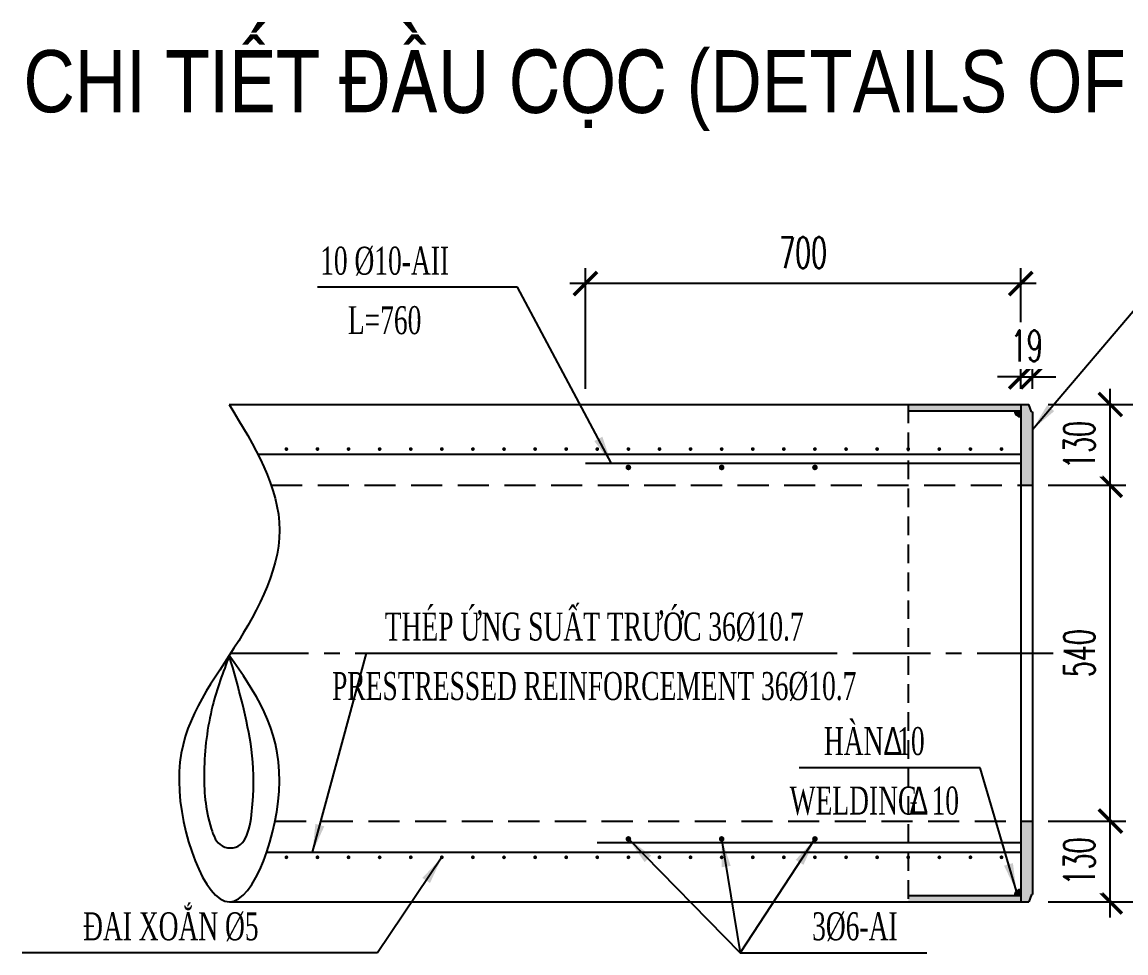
# Model space of a CAD drawing. Extents: x -687 to 808890, y -259 to 107959.
# Drawn here: x 798159 to 799934, y 91282 to 92780 of the extents above; entities that cross this region are included whole.
import ezdxf
from ezdxf.enums import TextEntityAlignment as Align

# ---------------------------------------------------------------- set-up
doc = ezdxf.new("R2010")
doc.units = 0
doc.header["$MEASUREMENT"] = 0
doc.header["$PDMODE"] = 3
doc.linetypes.add('CENTER', pattern=[2, 1.25, -0.25, 0.25, -0.25])
doc.linetypes.add('HIDDEN', pattern=[0.375, 0.25, -0.125])
doc.layers.get('0').update_dxf_attribs({"color": 3, "linetype": 'CONTINUOUS'})
doc.layers.get('DEFPOINTS').update_dxf_attribs({"linetype": 'CONTINUOUS'})
for name, color, linetype in [('Han', 7, 'CONTINUOUS'), ('Hatch', 5, 'CONTINUOUS'), ('Kich thuoc', 4, 'CONTINUOUS'), ('Net vang', 2, 'CONTINUOUS'), ('Text', 3, 'CONTINUOUS'), ('Thep chu', 1, 'CONTINUOUS'), ('Thep dai', 6, 'CONTINUOUS'), ('Tim', 8, 'CENTER')]:
    doc.layers.add(name, color=color, linetype=linetype)
doc.styles.add('Kichthuoc', font='romans.shx', dxfattribs={"width": 0.6})
doc.styles.get("Standard").update_dxf_attribs({"font": 'vntimeh.shx', "width": 0.65})
doc.styles.add('SYMBOL', font='greeks.shx', dxfattribs={"width": 0.8})
doc.styles.add('Ten', font='Vharialn.ttf')
doc.dimstyles.new('Dim 250', dxfattribs={"dimscale": 250, "dimtxt": 0.2, "dimasz": 0.15, "dimexe": 0.1, "dimexo": 0.1, "dimgap": 0.1, "dimtad": 1, "dimdec": 0, "dimlfac": -1, "dimzin": 0, "dimdsep": 46, "dimtxsty": 'Kichthuoc', "dimblk": 'ARCHTICK', "dimcen": 0.1, "dimdle": 0.1, "dimclrd": 4, "dimclre": 4, "dimclrt": 3, "dimadec": 0, "dimazin": 0, "dimtfac": 1, "dimtdec": 0, "dimtix": 1, "dimtmove": 2, "dimatfit": 3, "dimfxl": 1, "dimtfill": 1, "dimtolj": 1, "dimtzin": 0, "dimarcsym": 0})
doc.dimstyles.new('Le 250', dxfattribs={"dimscale": 250, "dimtxt": 0.22, "dimasz": 0.18, "dimexe": 0.1, "dimexo": 0.2, "dimgap": 0.1, "dimtad": 1, "dimdec": 0, "dimzin": 0, "dimdsep": 46, "dimtxsty": 'Kichthuoc', "dimblk": 'ARCHTICK', "dimcen": 0, "dimdle": 0.1, "dimclrd": 2, "dimclre": 2, "dimclrt": 256, "dimadec": 0, "dimazin": 0, "dimtfac": 1, "dimtdec": 0, "dimtix": 1, "dimtmove": 2, "dimatfit": 3, "dimfxl": 1, "dimtolj": 1, "dimtzin": 0, "dimarcsym": 0})

# ---------------------------------------------------------------- blocks, each defined once
blk = doc.blocks.new('_ArchTick')
at = {"color": 0, "linetype": 'ByBlock', "const_width": 0.15}
blk.add_lwpolyline([(-0.5, -0.5), (0.5, 0.5)], dxfattribs=at)
blk = doc.blocks.new('*D282')
at = {"layer": 'DEFPOINTS', "color": 0}
for p in [(799065.1926635762, 92358.80647275288), (799065.1926635762, 92164.38904381517), (799765.1926635758, 92164.38904381517)]:
    blk.add_point(p, dxfattribs=at)
at = {"layer": 'Kich thuoc', "color": 4, "lineweight": -2}
for p, q in [((799065.1926635762, 92189.38904381516), (799065.1926635762, 92383.80647275288)), ((799765.1926635758, 92189.38904381516), (799765.1926635758, 92383.80647275288)), ((799790.1926635758, 92358.80647275288), (799040.1926635761, 92358.80647275288))]:
    blk.add_line(p, q, dxfattribs=at)
at = {"layer": 'Kich thuoc', "color": 4, "lineweight": -2, "xscale": 37.5, "yscale": 37.5, "zscale": 37.5, "rotation": 180}
blk.add_blockref('_ArchTick', (799065.1926635762, 92358.80647275288), dxfattribs=at)
at = {"layer": 'Kich thuoc', "color": 4, "lineweight": -2, "xscale": 37.5, "yscale": 37.5, "zscale": 37.5}
blk.add_blockref('_ArchTick', (799765.1926635758, 92358.80647275288), dxfattribs=at)
at = {"layer": 'Kich thuoc', "color": 3, "insert": (799415.192663576, 92408.80647275288), "char_height": 50, "attachment_point": 5, "style": 'Kichthuoc', "bg_fill": 3, "box_fill_scale": 1.25, "bg_fill_color": 9, "bg_fill_true_color": 13158600, "bg_fill_transparency": 13132048}
blk.add_mtext('\\A1;700', dxfattribs=at)
blk = doc.blocks.new('*D283')
at = {"layer": 'DEFPOINTS', "color": 0}
for p in [(799784.1926635761, 92208.80647275288), (799765.1926635758, 92164.38904381517), (799784.1926635761, 92164.38904381519)]:
    blk.add_point(p, dxfattribs=at)
at = {"layer": 'Kich thuoc', "color": 4, "lineweight": -2}
for p, q in [((799765.1926635758, 92189.38904381516), (799765.1926635758, 92233.80647275288)), ((799784.1926635761, 92189.38904381519), (799784.1926635761, 92233.80647275288)), ((799765.1926635758, 92208.80647275288), (799727.6926635758, 92208.80647275288)), ((799765.1926635758, 92208.80647275288), (799784.1926635761, 92208.80647275288)), ((799784.1926635761, 92208.80647275288), (799821.692663576, 92208.80647275288))]:
    blk.add_line(p, q, dxfattribs=at)
at = {"layer": 'Kich thuoc', "color": 4, "lineweight": -2, "xscale": 37.5, "yscale": 37.5, "zscale": 37.5}
blk.add_blockref('_ArchTick', (799765.1926635758, 92208.80647275288), dxfattribs=at)
at = {"layer": 'Kich thuoc', "color": 4, "lineweight": -2, "xscale": 37.5, "yscale": 37.5, "zscale": 37.5, "rotation": 180}
blk.add_blockref('_ArchTick', (799784.1926635761, 92208.80647275288), dxfattribs=at)
at = {"layer": 'Kich thuoc', "color": 3, "insert": (799774.6926635759, 92258.80647275288), "char_height": 50, "attachment_point": 5, "style": 'Kichthuoc', "bg_fill": 3, "box_fill_scale": 1.25, "bg_fill_color": 9, "bg_fill_true_color": 13158600, "bg_fill_transparency": 13132048}
blk.add_mtext('\\A1;19', dxfattribs=at)
blk = doc.blocks.new('*D284')
at = {"layer": 'DEFPOINTS', "color": 0}
for p in [(799784.1926635761, 91494.38904381514), (799909.2045278708, 91494.38904381514), (799784.1926635761, 91364.38904380517)]:
    blk.add_point(p, dxfattribs=at)
at = {"layer": 'Kich thuoc', "color": 4, "lineweight": -2}
for p, q in [((799909.2045278708, 91339.38904380515), (799909.2045278708, 91519.38904381514)), ((799809.192663576, 91494.38904381514), (799934.2045278708, 91494.38904381514)), ((799809.192663576, 91364.38904380517), (799934.2045278708, 91364.38904380517))]:
    blk.add_line(p, q, dxfattribs=at)
at = {"layer": 'Kich thuoc', "color": 4, "lineweight": -2, "xscale": 37.5, "yscale": 37.5, "zscale": 37.5}
for p, rotation in [((799909.2045278708, 91494.38904381514), 90), ((799909.2045278708, 91364.38904380517), 270)]:
    blk.add_blockref('_ArchTick', p, dxfattribs=dict(at, rotation=rotation))
at = {"layer": 'Kich thuoc', "color": 3, "insert": (799859.2045278709, 91429.38904381027), "char_height": 50, "attachment_point": 5, "rotation": 90, "style": 'Kichthuoc', "bg_fill": 3, "box_fill_scale": 1.25, "bg_fill_color": 9, "bg_fill_true_color": 13158600, "bg_fill_transparency": 11732736}
blk.add_mtext('\\A1;130', dxfattribs=at)
blk = doc.blocks.new('*D285')
at = {"layer": 'DEFPOINTS', "color": 0}
for p in [(799784.1926635761, 92164.38904381514), (799784.1926635761, 91364.38904380517), (800059.2045278708, 91364.38904380517)]:
    blk.add_point(p, dxfattribs=at)
at = {"layer": 'Kich thuoc', "color": 4, "lineweight": -2}
for p, q in [((800059.2045278708, 92189.38904381516), (800059.2045278708, 91339.38904380515)), ((799809.192663576, 92164.38904381514), (800084.2045278708, 92164.38904381514)), ((799809.192663576, 91364.38904380517), (800084.2045278708, 91364.38904380517))]:
    blk.add_line(p, q, dxfattribs=at)
at = {"layer": 'Kich thuoc', "color": 4, "lineweight": -2, "xscale": 37.5, "yscale": 37.5, "zscale": 37.5}
for p, rotation in [((800059.2045278708, 92164.38904381514), 90), ((800059.2045278708, 91364.38904380517), 270)]:
    blk.add_blockref('_ArchTick', p, dxfattribs=dict(at, rotation=rotation))
at = {"layer": 'Kich thuoc', "color": 3, "insert": (800009.2045278709, 91764.3890438103), "char_height": 50, "attachment_point": 5, "rotation": 90, "style": 'Kichthuoc', "bg_fill": 3, "box_fill_scale": 1.25, "bg_fill_color": 9, "bg_fill_true_color": 13158600, "bg_fill_transparency": 11732736}
blk.add_mtext('\\A1;800', dxfattribs=at)
blk = doc.blocks.new('*D286')
at = {"layer": 'DEFPOINTS', "color": 0}
for p in [(799784.1926635761, 92034.38904381514), (799909.2045278708, 92034.38904381514), (799784.1926635761, 91494.38904381514)]:
    blk.add_point(p, dxfattribs=at)
at = {"layer": 'Kich thuoc', "color": 4, "lineweight": -2}
for p, q in [((799909.2045278708, 91469.38904381514), (799909.2045278708, 92059.38904381516)), ((799809.192663576, 92034.38904381514), (799934.2045278708, 92034.38904381514)), ((799809.192663576, 91494.38904381514), (799934.2045278708, 91494.38904381514))]:
    blk.add_line(p, q, dxfattribs=at)
at = {"layer": 'Kich thuoc', "color": 4, "lineweight": -2, "xscale": 37.5, "yscale": 37.5, "zscale": 37.5}
for p, rotation in [((799909.2045278708, 92034.38904381514), 90), ((799909.2045278708, 91494.38904381514), 270)]:
    blk.add_blockref('_ArchTick', p, dxfattribs=dict(at, rotation=rotation))
at = {"layer": 'Kich thuoc', "color": 3, "insert": (799859.2045278709, 91764.38904381527), "char_height": 50, "attachment_point": 5, "rotation": 90, "style": 'Kichthuoc', "bg_fill": 3, "box_fill_scale": 1.25, "bg_fill_color": 9, "bg_fill_true_color": 13158600, "bg_fill_transparency": 13132048}
blk.add_mtext('\\A1;540', dxfattribs=at)
blk = doc.blocks.new('*D287')
at = {"layer": 'DEFPOINTS', "color": 0}
for p in [(799784.1926635761, 92164.38904381514), (799909.2045278708, 92164.38904381514), (799784.1926635761, 92034.38904381514)]:
    blk.add_point(p, dxfattribs=at)
at = {"layer": 'Kich thuoc', "color": 4, "lineweight": -2}
for p, q in [((799909.2045278708, 92009.38904381516), (799909.2045278708, 92189.38904381514)), ((799809.192663576, 92164.38904381514), (799934.2045278708, 92164.38904381514)), ((799809.192663576, 92034.38904381514), (799934.2045278708, 92034.38904381514))]:
    blk.add_line(p, q, dxfattribs=at)
at = {"layer": 'Kich thuoc', "color": 4, "lineweight": -2, "xscale": 37.5, "yscale": 37.5, "zscale": 37.5}
for p, rotation in [((799909.2045278708, 92164.38904381514), 90), ((799909.2045278708, 92034.38904381514), 270)]:
    blk.add_blockref('_ArchTick', p, dxfattribs=dict(at, rotation=rotation))
at = {"layer": 'Kich thuoc', "color": 3, "insert": (799859.2045278709, 92099.38904381527), "char_height": 50, "attachment_point": 5, "rotation": 90, "style": 'Kichthuoc', "bg_fill": 3, "box_fill_scale": 1.25, "bg_fill_color": 9, "bg_fill_true_color": 13158600, "bg_fill_transparency": 11732736}
blk.add_mtext('\\A1;130', dxfattribs=at)

msp = doc.modelspace()

# ---------------------------------------------------------------- hatches: boundary and pattern name
at = {"layer": 'Han'}
for points in [[(799765.1926635758, 92154.38904381516), (799755.1926635758, 92154.38904381516, 0.4142135623733508), (799765.1926635758, 92144.38904381514)], [(799765.1926635758, 91374.38904381513), (799755.1926635758, 91374.38904381513, -0.4142135623733508), (799765.1926635758, 91384.38904381511)]]:
    msp.add_hatch(color=256, dxfattribs=at).paths.add_polyline_path(points)
at = {"layer": 'Hatch'}
h = msp.add_hatch(color=256, dxfattribs=at)
h.paths.add_polyline_path([(799765.1926635758, 92164.38904381517), (799584.1926635759, 92164.38904381517), (799584.1926635761, 92154.38904381517), (799765.1926635758, 92154.38904381519)])
h.paths.add_polyline_path([(799784.1926635761, 92152.38904381519), (799782.392663576, 92152.38904381519), (799778.1926635759, 92164.38904381514), (799765.1926635758, 92164.38904381517), (799765.1926635758, 92034.38904381517), (799784.1926635759, 92034.38904381517)])
h = msp.add_hatch(color=256, dxfattribs=at)
h.paths.add_polyline_path([(799784.1926635759, 91494.38904381517), (799765.192663576, 91494.38904381514), (799765.1926635758, 91364.38904381517), (799778.1926635759, 91364.38904381514), (799782.3926635756, 91376.38904381516), (799784.1926635758, 91376.38904381514)])
h.paths.add_polyline_path([(799765.1926635758, 91374.38904381514), (799584.1926635759, 91374.38904381514), (799584.1926635761, 91364.38904381519), (799765.1926635758, 91364.38904381514)])

# ---------------------------------------------------------------- linework, layer by layer
for p, q in [((799584.1926635761, 92154.38904381519), (799765.1926635758, 92154.38904381519)), ((799584.1926635761, 91374.38904381519), (799765.1926635758, 91374.38904381516))]:
    msp.add_line(p, q)
at = {"const_width": 4.5}
for points in [[(799131.9426635762, 92063.19388205349, 1), (799136.4426635761, 92063.19388205349, 0.9999999999999998)], [(799281.9426635761, 92063.19388205346, 1), (799286.4426635761, 92063.19388205346, 0.9999999999999998)], [(799431.9426635761, 92063.19388205344, 1), (799436.4426635761, 92063.19388205344, 0.9999999999999998)], [(799131.9426635761, 91465.58420557692, -1), (799136.4426635761, 91465.58420557692, -0.9999999999999998)], [(799281.9426635761, 91465.5842055769, -1), (799286.4426635761, 91465.5842055769, -0.9999999999999998)], [(799431.9426635761, 91465.58420557687, -1), (799436.4426635761, 91465.58420557687, -0.9999999999999998)]]:
    msp.add_lwpolyline(points, format="xyb", close=True, dxfattribs=at)
at = {"layer": 'Han'}
for centre, start, end in [((799765.1926635758, 92154.38904381519), 180, 270), ((799765.1926635758, 91374.38904381516), 90, 180)]:
    msp.add_arc(centre, 10, start, end, dxfattribs=at)
at = {"layer": 'Hatch', "linetype": 'HIDDEN', "ltscale": 120}
msp.add_line((799584.1926635759, 92164.38904381514), (799584.1926635761, 91364.38904381517), dxfattribs=at)
at = {"layer": 'Net vang'}
for points, knots in [([(798492.3352119508, 92164.38904381517), (798532.6982286453, 92097.74817719912), (798613.4242620342, 91964.46644396703), (798492.7563999123, 91752.13597246878), (798370.943195595, 91591.26185975404), (798492.5648804305, 91253.38607877181), (798613.497089351, 91589.3203181225), (798533.1872538989, 91702.72244419892), (798492.3352119508, 91760.40788690207)], [0, 0, 0, 0, 217.5505108953551, 435.1010217907101, 652.6515326849898, 862.8817420600491, 1073.007423085101, 1290.55793398011, 1290.55793398011, 1290.55793398011, 1290.55793398011]), ([(798492.335211951, 91760.40788690207), (798507.0900011564, 91708.90620501433), (798530.1844247328, 91628.29497839132), (798532.9597566698, 91533.15286748562), (798521.7935622239, 91446.22691132929), (798473.6761911657, 91453.30771900738), (798454.2474922747, 91503.15783926101), (798448.9069346772, 91577.89097971855), (798460.1898116001, 91673.95770605002), (798482.4452014776, 91733.81020310502), (798492.335211951, 91760.40788690207)], [0, 0, 0, 0, 155.255888852482, 243.0089112065525, 319.9622425325021, 337.7672490476618, 370.8353488051204, 463.4244313389114, 569.8042817260041, 654.8884348387343, 654.8884348387343, 654.8884348387343, 654.8884348387343])]:
    msp.add_open_spline(points, degree=3, knots=knots, dxfattribs=at)
at = {"layer": 'Thep chu'}
for p, q in [((798538.1407322385, 92084.38904381519), (799765.1926635758, 92084.38904381519)), ((798552.7704411309, 91444.38904381519), (799765.1926635758, 91444.38904381519))]:
    msp.add_line(p, q, dxfattribs=at)
at = {"layer": 'Thep dai'}
for p, q in [((799765.1926635758, 92069.38904381519), (799065.192663576, 92069.38904381519)), ((799765.1926635758, 91459.38904381519), (799084.1926635759, 91459.38904381519))]:
    msp.add_line(p, q, dxfattribs=at)
at = {"layer": 'Thep dai', "const_width": 3}
for points in [[(798582.6926635761, 92092.73904381518, 1), (798585.6926635761, 92092.73904381518, 0.9999999999999998)], [(798632.6926635761, 92092.73904381518, 1), (798635.692663576, 92092.73904381518, 0.9999999999999998)], [(798682.692663576, 92092.73904381518, 1), (798685.6926635759, 92092.73904381518, 0.9999999999999998)], [(798732.6926635759, 92092.73904381518, 1), (798735.6926635761, 92092.73904381518, 0.9999999999999998)], [(798782.6926635761, 92092.73904381518, 1), (798785.692663576, 92092.73904381518, 0.9999999999999998)], [(798832.692663576, 92092.73904381518, 1), (798835.6926635759, 92092.73904381518, 0.9999999999999998)], [(798882.6926635759, 92092.73904381518, 1), (798885.6926635761, 92092.73904381518, 0.9999999999999998)], [(798932.6926635761, 92092.73904381518, 1), (798935.692663576, 92092.73904381518, 0.9999999999999998)], [(798982.692663576, 92092.73904381518, 1), (798985.6926635759, 92092.73904381518, 0.9999999999999998)], [(799032.6926635759, 92092.73904381518, 1), (799035.6926635761, 92092.73904381518, 0.9999999999999998)], [(799082.6926635761, 92092.73904381518, 1), (799085.692663576, 92092.73904381518, 0.9999999999999998)], [(799132.692663576, 92092.73904381518, 1), (799135.6926635759, 92092.73904381518, 0.9999999999999998)], [(799182.6926635759, 92092.73904381518, 1), (799185.6926635761, 92092.73904381518, 0.9999999999999998)], [(799232.6926635761, 92092.73904381518, 1), (799235.6926635761, 92092.73904381518, 0.9999999999999998)], [(799282.692663576, 92092.73904381518, 1), (799285.6926635759, 92092.73904381518, 0.9999999999999998)], [(799332.6926635759, 92092.73904381518, 1), (799335.6926635761, 92092.73904381518, 0.9999999999999998)], [(799382.6926635761, 92092.73904381518, 1), (799385.6926635761, 92092.73904381518, 0.9999999999999998)], [(799432.6926635761, 92092.73904381518, 1), (799435.6926635759, 92092.73904381518, 0.9999999999999998)], [(799482.6926635759, 92092.73904381518, 1), (799485.6926635761, 92092.73904381518, 0.9999999999999998)], [(799532.6926635761, 92092.73904381518, 1), (799535.6926635761, 92092.73904381518, 0.9999999999999998)], [(799582.6926635761, 92092.73904381518, 1), (799585.6926635759, 92092.73904381518, 0.9999999999999998)], [(799632.6926635759, 92092.73904381518, 1), (799635.6926635761, 92092.73904381518, 0.9999999999999998)], [(799682.6926635761, 92092.73904381518, 1), (799685.6926635761, 92092.73904381518, 0.9999999999999998)], [(799732.6926635761, 92092.73904381518, 1), (799735.692663576, 92092.73904381518, 0.9999999999999998)], [(798582.6926635761, 91436.0390438152, -1), (798585.6926635761, 91436.0390438152, -0.9999999999999998)], [(798632.6926635761, 91436.0390438152, -1), (798635.692663576, 91436.0390438152, -0.9999999999999998)], [(798682.692663576, 91436.0390438152, -1), (798685.6926635759, 91436.0390438152, -0.9999999999999998)], [(798732.6926635759, 91436.0390438152, -1), (798735.6926635761, 91436.0390438152, -0.9999999999999998)], [(798782.6926635761, 91436.03904381517, -1), (798785.692663576, 91436.03904381517, -0.9999999999999998)], [(798832.692663576, 91436.03904381517, -1), (798835.6926635759, 91436.03904381517, -0.9999999999999998)], [(798882.6926635759, 91436.03904381517, -1), (798885.6926635761, 91436.03904381517, -0.9999999999999998)], [(798932.6926635761, 91436.03904381517, -1), (798935.692663576, 91436.03904381517, -0.9999999999999998)], [(798982.692663576, 91436.03904381517, -1), (798985.6926635759, 91436.03904381517, -0.9999999999999998)], [(799032.6926635759, 91436.03904381517, -1), (799035.6926635761, 91436.03904381517, -0.9999999999999998)], [(799082.6926635761, 91436.03904381517, -1), (799085.692663576, 91436.03904381517, -0.9999999999999998)], [(799132.692663576, 91436.03904381517, -1), (799135.6926635759, 91436.03904381517, -0.9999999999999998)], [(799182.6926635759, 91436.03904381517, -1), (799185.6926635761, 91436.03904381517, -0.9999999999999998)], [(799232.6926635761, 91436.03904381514, -1), (799235.6926635761, 91436.03904381514, -0.9999999999999998)], [(799282.692663576, 91436.03904381514, -1), (799285.6926635759, 91436.03904381514, -0.9999999999999998)], [(799332.6926635759, 91436.03904381514, -1), (799335.6926635761, 91436.03904381514, -0.9999999999999998)], [(799382.6926635761, 91436.03904381514, -1), (799385.6926635761, 91436.03904381514, -0.9999999999999998)], [(799432.6926635761, 91436.03904381514, -1), (799435.6926635759, 91436.03904381514, -0.9999999999999998)], [(799482.6926635759, 91436.03904381514, -1), (799485.6926635761, 91436.03904381514, -0.9999999999999998)], [(799532.6926635761, 91436.03904381514, -1), (799535.6926635761, 91436.03904381514, -0.9999999999999998)], [(799582.6926635761, 91436.0390438151, -1), (799585.6926635759, 91436.0390438151, -0.9999999999999998)], [(799632.6926635759, 91436.0390438151, -1), (799635.6926635761, 91436.0390438151, -0.9999999999999998)], [(799682.6926635761, 91436.0390438151, -1), (799685.6926635761, 91436.0390438151, -0.9999999999999998)], [(799732.6926635761, 91436.0390438151, -1), (799735.692663576, 91436.0390438151, -0.9999999999999998)]]:
    msp.add_lwpolyline(points, format="xyb", close=True, dxfattribs=at)

# ---------------------------------------------------------------- texts
at = {"layer": 'Text', "color": 3, "style": 'Ten'}
msp.add_text('Chi tiÕt ®Çu cäc (details of pile head)', height=100, dxfattribs=at).set_placement((799381.9697938414, 92634.42331375857), align=Align.CENTER)
at = {"layer": 'Text', "width": 0.65}
for s, p in [('10 %%C10-aii', (798742.1889953444, 92373.23251783005)), ('l=760', (798742.1889953444, 92277.5721655844)), ('thÐp øng suÊt tr\xadíc 36%%c10.7', (799079.2788793076, 91784.74738558185)), ('prestressed reinforcement 36%%c10.7', (799079.2788793076, 91689.08703333618)), ('hµn  10', (799529.6568301752, 91600.47680251826)), ('welding  10', (799529.6568301752, 91504.81645027261)), ('®ai xo¾n %%C5', (798398.433538034, 91302.59532188145)), ('3%%C6-ai', (799498.4120984527, 91302.59532188145))]:
    msp.add_text(s, height=45, dxfattribs=at).set_placement(p, align=Align.CENTER)
at = {"layer": 'Text', "style": 'SYMBOL', "width": 0.75}
for p in [(799544.5001849656, 91600.47680251826), (799586.2326155034, 91504.81645027261)]:
    msp.add_text('D', height=45, dxfattribs=at).set_placement(p)

# ---------------------------------------------------------------- leaders
at = {"layer": 'Kich thuoc'}
for points, override in [([(799107.0145565085, 92069.38904381519), (798955.8118683518, 92352.87417606336), (798634.1684785775, 92352.87417606336)], {"dimtad": 0}), ([(799784.1926635761, 92124.25101967202), (799978.2650285345, 92352.87417606339), (800407.0830972372, 92352.87417606339)], {"dimtad": 0}), ([(798626.2272366515, 91444.38904381519), (798713.1176979517, 91764.38904381519), (799459.7246672995, 91764.38904381519)], {"dimtad": 0}), ([(799758.121595764, 91381.460111627), (799699.9013249126, 91580.1184607516), (799409.0695600623, 91580.1184607516)], {"dimtad": 0}), ([(799134.1926635761, 91465.58420557692), (799313.7077538623, 91282.23698011479), (799614.1300994313, 91282.23698011479)], {"dimgap": 0.1, "dimtad": 0}), ([(799284.1926635761, 91465.5842055769), (799313.7077538623, 91282.23698011479)], {"dimtad": 0}), ([(799434.1926635761, 91465.58420557687), (799313.7077538623, 91282.23698011479)], {"dimtad": 0}), ([(798834.1926635761, 91436.03904381517), (798730.6014704495, 91282.23698011479), (798159.1733512239, 91282.23698011479)], {"dimgap": 0.1, "dimtad": 0})]:
    msp.add_leader(points, dimstyle='Le 250', override=override, dxfattribs=at)

# ---------------------------------------------------------------- next in the draw order: dimensions: what is measured, and where the dimension line sits
dim = msp.add_linear_dim(base=(799065.1926635762, 92358.80647275288), p1=(799765.1926635758, 92164.38904381517), p2=(799065.1926635762, 92164.38904381517), dimstyle='Dim 250', dxfattribs=at)
dim.commit()
dim.dimension.update_dxf_attribs({"geometry": '*D282', "text_midpoint": (799415.192663576, 92408.80647275288)})
dim = msp.add_linear_dim(base=(799909.2045278708, 91494.38904381514), p1=(799784.1926635761, 91364.38904380517), p2=(799784.1926635761, 91494.38904381517), angle=90, dimstyle='Dim 250', dxfattribs=at)
dim.commit()
dim.dimension.update_dxf_attribs({"geometry": '*D284', "text_midpoint": (799859.2045278709, 91429.38904381027)})

# ---------------------------------------------------------------- next in the draw order: dimensions: what is measured, and where the dimension line sits
dim = msp.add_linear_dim(base=(799784.1926635761, 92208.80647275288), p1=(799765.1926635758, 92164.38904381517), p2=(799784.1926635761, 92164.38904381519), dimstyle='Dim 250', dxfattribs=at)
dim.commit()
dim.dimension.update_dxf_attribs({"geometry": '*D283', "text_midpoint": (799774.6926635759, 92258.80647275288)})

# ---------------------------------------------------------------- next in the draw order: linework, layer by layer
msp.add_line((799765.1926635758, 92164.38904381517), (799765.1926635758, 91364.38904381517))

# ---------------------------------------------------------------- next in the draw order: dimensions: what is measured, and where the dimension line sits
dim = msp.add_linear_dim(base=(800059.2045278708, 91364.38904380517), p1=(799784.1926635761, 92164.38904381519), p2=(799784.1926635761, 91364.38904380517), angle=90, dimstyle='Dim 250', dxfattribs=at)
dim.commit()
dim.dimension.update_dxf_attribs({"geometry": '*D285', "text_midpoint": (800009.2045278709, 91764.3890438103)})

# ---------------------------------------------------------------- next in the draw order: linework, layer by layer
for p, q in [((799782.3926635759, 91376.38904381519), (799778.1926635759, 91364.38904381517)), ((799782.3926635759, 91376.38904381519), (799784.1926635759, 91376.38904381519)), ((798493.3143418756, 91364.39993812462), (799778.1926635759, 91364.38904381517))]:
    msp.add_line(p, q)

# ---------------------------------------------------------------- next in the draw order: dimensions: what is measured, and where the dimension line sits
dim = msp.add_linear_dim(base=(799909.2045278708, 92034.38904381514), p1=(799784.1926635761, 91494.38904381517), p2=(799784.1926635761, 92034.38904381519), angle=90, dimstyle='Dim 250', dxfattribs=at)
dim.commit()
dim.dimension.update_dxf_attribs({"geometry": '*D286', "text_midpoint": (799859.2045278709, 91764.38904381527)})

# ---------------------------------------------------------------- next in the draw order: linework, layer by layer
at = {"layer": 'Net vang', "linetype": 'HIDDEN', "ltscale": 200}
msp.add_line((798566.1017213629, 91494.38904381517), (799784.1926635759, 91494.38904381517), dxfattribs=at)
at = {"layer": 'Tim', "ltscale": 100}
msp.add_line((798494.9158441928, 91764.38904381519), (799817.5379470753, 91764.38904381519), dxfattribs=at)

# ---------------------------------------------------------------- next in the draw order: dimensions: what is measured, and where the dimension line sits
at = {"layer": 'Kich thuoc'}
dim = msp.add_linear_dim(base=(799909.2045278708, 92164.38904381514), p1=(799784.1926635761, 92034.38904381519), p2=(799784.1926635761, 92164.38904381517), angle=90, dimstyle='Dim 250', dxfattribs=at)
dim.commit()
dim.dimension.update_dxf_attribs({"geometry": '*D287', "text_midpoint": (799859.2045278709, 92099.38904381527)})

# ---------------------------------------------------------------- next in the draw order: linework, layer by layer
for p, q in [((798492.3352119508, 92164.38904381517), (799778.1926635759, 92164.38904381517)), ((799782.3926635759, 92152.38904381519), (799778.1926635759, 92164.38904381517)), ((799782.3926635759, 92152.38904381519), (799784.1926635759, 92152.38904381519)), ((799784.1926635761, 92152.38904381519), (799784.1926635759, 91376.38904381519))]:
    msp.add_line(p, q)
at = {"layer": 'Net vang', "linetype": 'HIDDEN', "ltscale": 200}
msp.add_line((798559.7982240721, 92034.38904381519), (799784.1926635759, 92034.38904381519), dxfattribs=at)

doc.saveas('drawing.dxf')
